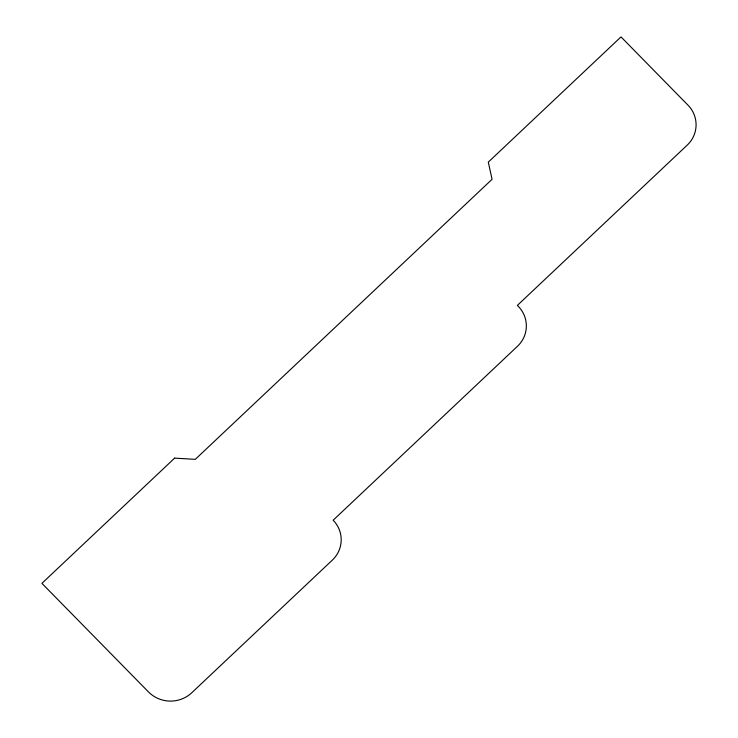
<?xml version="1.0" encoding="UTF-8"?>
<svg xmlns="http://www.w3.org/2000/svg" width="738" height="738" viewBox="0 0 738 738"><rect width="100%" height="100%" fill="white"/><g stroke="black" fill="none" stroke-linecap="round" stroke-linejoin="round"><path stroke-width="1.11" d="M174.629 458.123L41.918 583.352L148.421 691.866A30.71 30.11 1 0 0 191.834 692.696L332.395 560.059A28.736 28.182 1 0 0 333.161 520.216L517.55 346.214A28.736 28.182 1 0 0 518.316 306.371L517.366 305.403L687.281 145.063A28.736 28.182 1 0 0 688.047 105.22L620.999 36.9L488.298 162.129L492.071 179.297L195.293 459.35L174.629 458.123"/></g></svg>
